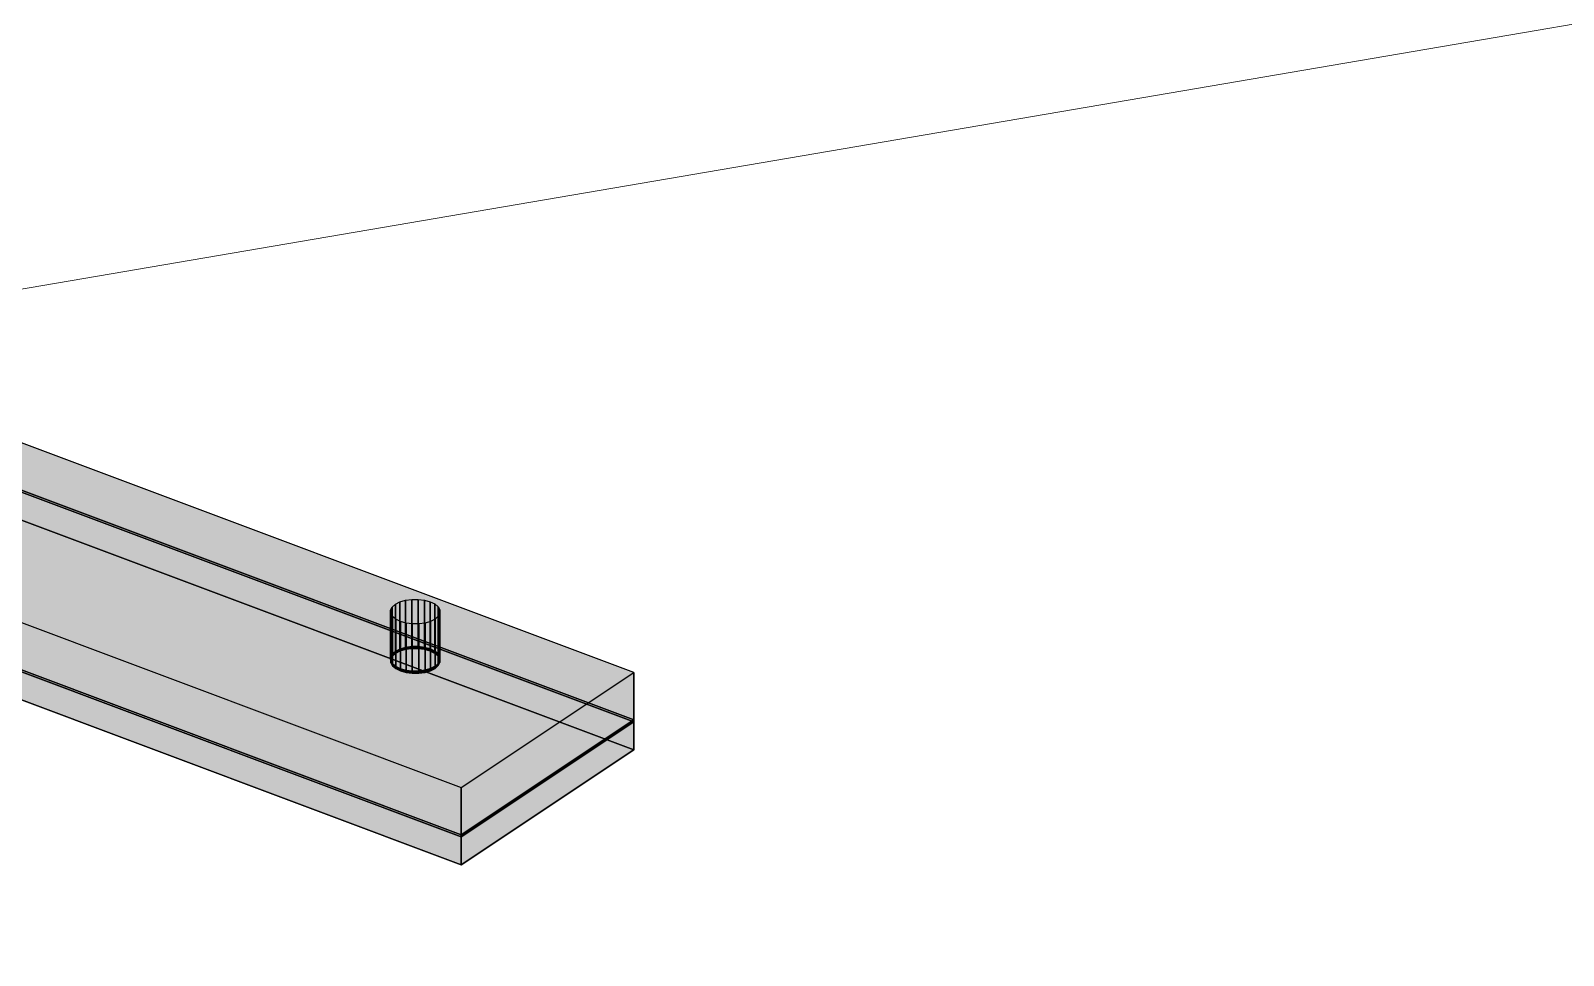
# Model space of a CAD drawing. Header units: millimetres. Extents: x 50 to 612415, y 2 to 4150.
# Drawn here: x 483809 to 484298, y 2487.6 to 2782.7 of the extents above; entities that cross this region are included whole.
import ezdxf

# ---------------------------------------------------------------- set-up
doc = ezdxf.new("R2010")
doc.units = ezdxf.units.MM
for name, color, linetype, lineweight in [('DIM', 7, 'Continuous', 13), ('HATCH', 8, 'Continuous', 9), ('OUTLINE', 7, 'Continuous', 25)]:
    doc.layers.add(name, color=color, linetype=linetype, lineweight=lineweight)

msp = doc.modelspace()

# ---------------------------------------------------------------- hatches: boundary and pattern name
at = {"layer": 'HATCH', "true_color": 0xccae87}
for points in [[(484001.433, 2577.886), (483624.407, 2719.271), (483685.958, 2694.41)], [(483624.407, 2703.52), (483569.371, 2666.83), (483946.397, 2525.445)], [(484001.433, 2562.82), (483624.407, 2704.205), (483685.958, 2679.344)], [(483685.958, 2679.344), (483624.407, 2704.205), (484001.433, 2562.82)], [(483685.958, 2678.659), (483624.407, 2703.52), (484001.433, 2562.135)], [(483624.407, 2703.52), (483946.397, 2525.445), (484001.433, 2562.135)], [(483946.397, 2516.542), (483569.371, 2657.927), (483624.407, 2694.618)], [(484001.433, 2553.233), (483946.397, 2516.542), (483624.407, 2694.618)], [(484001.433, 2577.886), (483685.958, 2694.41), (483687.434, 2693.688)], [(484001.433, 2577.886), (483687.434, 2693.688), (483688.485, 2692.8)], [(483688.552, 2689.774), (483687.539, 2688.874), (483936.465, 2600.469)], [(484001.433, 2577.886), (483688.485, 2692.8), (483689.041, 2691.806)], [(484001.433, 2577.886), (483689.064, 2690.774), (483688.552, 2689.774)], [(484001.433, 2577.886), (483688.552, 2689.774), (483936.465, 2600.469)], [(484001.433, 2577.886), (483689.041, 2691.806), (483689.064, 2690.774)], [(483569.371, 2682.58), (483946.397, 2541.195), (483674.993, 2688.805)], [(483946.397, 2541.195), (483676.469, 2688.084), (483674.993, 2688.805)], [(483924.383, 2598.779), (483678.268, 2687.577), (483676.469, 2688.084)], [(483923.87, 2597.779), (483924.383, 2598.779), (483676.469, 2688.084)], [(483923.893, 2596.747), (483923.87, 2597.779), (483676.469, 2688.084)], [(483946.397, 2541.195), (483923.893, 2596.747), (483676.469, 2688.084)], [(483924.383, 2598.779), (483680.268, 2687.321), (483678.268, 2687.577)], [(483924.383, 2598.779), (483682.332, 2687.333), (483680.268, 2687.321)], [(483924.383, 2598.779), (483684.32, 2687.611), (483682.332, 2687.333)], [(483924.383, 2598.779), (483686.096, 2688.137), (483684.32, 2687.611)], [(483924.383, 2598.779), (483687.539, 2688.874), (483686.096, 2688.137)], [(483687.539, 2688.874), (483930.603, 2601.22), (483932.667, 2601.232)], [(483687.539, 2688.874), (483932.667, 2601.232), (483934.666, 2600.976)], [(483687.539, 2688.874), (483928.615, 2600.942), (483930.603, 2601.22)], [(483687.539, 2688.874), (483934.666, 2600.976), (483936.465, 2600.469)], [(483687.539, 2688.874), (483926.838, 2600.416), (483928.615, 2600.942)], [(483687.539, 2688.874), (483925.395, 2599.679), (483926.838, 2600.416)], [(483924.383, 2598.779), (483925.395, 2599.679), (483687.539, 2688.874)], [(484001.433, 2562.82), (483685.958, 2679.344), (483687.434, 2678.622)], [(483687.434, 2678.622), (483685.958, 2679.344), (484001.433, 2562.82)], [(483687.434, 2677.937), (483685.958, 2678.659), (484001.433, 2562.135)], [(483688.485, 2677.734), (483687.434, 2678.622), (484001.433, 2562.82)], [(484001.433, 2562.82), (483687.434, 2678.622), (483688.485, 2677.734)], [(483688.485, 2677.049), (483687.434, 2677.937), (484001.433, 2562.135)], [(484001.433, 2562.82), (483688.485, 2677.734), (483689.041, 2676.74)], [(483689.041, 2676.74), (483688.485, 2677.734), (484001.433, 2562.82)], [(483689.041, 2676.055), (483688.485, 2677.049), (484001.433, 2562.135)], [(483688.552, 2674.708), (483689.064, 2675.708), (484001.433, 2562.82)], [(484001.433, 2562.82), (483689.064, 2675.708), (483688.552, 2674.708)], [(483688.552, 2674.023), (483689.064, 2675.023), (484001.433, 2562.135)], [(484001.433, 2562.82), (483689.041, 2676.74), (483689.064, 2675.708)], [(483689.064, 2675.708), (483689.041, 2676.74), (484001.433, 2562.82)], [(483689.064, 2675.023), (483689.041, 2676.055), (484001.433, 2562.135)], [(483569.371, 2667.514), (483946.397, 2526.13), (483674.993, 2673.74)], [(483674.993, 2673.74), (483946.397, 2526.13), (483569.371, 2667.514)], [(483674.993, 2673.055), (483946.397, 2525.445), (483569.371, 2666.83)], [(483946.397, 2526.13), (483676.469, 2673.018), (483674.993, 2673.74)], [(483674.993, 2673.74), (483676.469, 2673.018), (483946.397, 2526.13)], [(483674.993, 2673.055), (483676.469, 2672.333), (483946.397, 2525.445)], [(483924.383, 2583.713), (483678.268, 2672.512), (483676.469, 2673.018)], [(483676.469, 2673.018), (483678.268, 2672.512), (483924.383, 2583.713)], [(483923.87, 2582.714), (483924.383, 2583.713), (483676.469, 2673.018)], [(483676.469, 2673.018), (483924.383, 2583.713), (483923.87, 2582.714)], [(483923.893, 2581.682), (483923.87, 2582.714), (483676.469, 2673.018)], [(483676.469, 2673.018), (483923.87, 2582.714), (483923.893, 2581.682)], [(483946.397, 2526.13), (483923.893, 2581.682), (483676.469, 2673.018)], [(483676.469, 2673.018), (483923.893, 2581.682), (483946.397, 2526.13)], [(483676.469, 2672.333), (483678.268, 2671.827), (483924.383, 2583.029)], [(483676.469, 2672.333), (483924.383, 2583.029), (483923.87, 2582.029)], [(483676.469, 2672.333), (483923.87, 2582.029), (483923.893, 2580.997)], [(483676.469, 2672.333), (483923.893, 2580.997), (483946.397, 2525.445)], [(483924.383, 2583.713), (483680.268, 2672.256), (483678.268, 2672.512)], [(483678.268, 2672.512), (483680.268, 2672.256), (483924.383, 2583.713)], [(483678.268, 2671.827), (483680.268, 2671.571), (483924.383, 2583.029)], [(483924.383, 2583.713), (483682.332, 2672.267), (483680.268, 2672.256)], [(483680.268, 2672.256), (483682.332, 2672.267), (483924.383, 2583.713)], [(483680.268, 2671.571), (483682.332, 2671.582), (483924.383, 2583.029)], [(483924.383, 2583.713), (483684.32, 2672.545), (483682.332, 2672.267)], [(483682.332, 2672.267), (483684.32, 2672.545), (483924.383, 2583.713)], [(483682.332, 2671.582), (483684.32, 2671.86), (483924.383, 2583.029)], [(483924.383, 2583.713), (483686.096, 2673.071), (483684.32, 2672.545)], [(483684.32, 2672.545), (483686.096, 2673.071), (483924.383, 2583.713)], [(483684.32, 2671.86), (483686.096, 2672.386), (483924.383, 2583.029)], [(483924.383, 2583.713), (483687.539, 2673.809), (483686.096, 2673.071)], [(483686.096, 2673.071), (483687.539, 2673.809), (483924.383, 2583.713)], [(483686.096, 2672.386), (483687.539, 2673.124), (483924.383, 2583.029)], [(483688.552, 2674.708), (483687.539, 2673.809), (483936.465, 2585.404)], [(483936.465, 2585.404), (483687.539, 2673.809), (483688.552, 2674.708)], [(483936.465, 2584.719), (483687.539, 2673.124), (483688.552, 2674.023)], [(483932.667, 2586.166), (483930.603, 2586.155), (483687.539, 2673.809)], [(483687.539, 2673.809), (483930.603, 2586.155), (483932.667, 2586.166)], [(483687.539, 2673.809), (483932.667, 2586.166), (483934.666, 2585.91)], [(483934.666, 2585.91), (483932.667, 2586.166), (483687.539, 2673.809)], [(483687.539, 2673.809), (483928.615, 2585.877), (483930.603, 2586.155)], [(483930.603, 2586.155), (483928.615, 2585.877), (483687.539, 2673.809)], [(483687.539, 2673.809), (483934.666, 2585.91), (483936.465, 2585.404)], [(483936.465, 2585.404), (483934.666, 2585.91), (483687.539, 2673.809)], [(483687.539, 2673.809), (483926.838, 2585.351), (483928.615, 2585.877)], [(483928.615, 2585.877), (483926.838, 2585.351), (483687.539, 2673.809)], [(483926.838, 2585.351), (483925.395, 2584.613), (483687.539, 2673.809)], [(483687.539, 2673.809), (483925.395, 2584.613), (483926.838, 2585.351)], [(483924.383, 2583.713), (483925.395, 2584.613), (483687.539, 2673.809)], [(483687.539, 2673.809), (483925.395, 2584.613), (483924.383, 2583.713)], [(483932.667, 2585.481), (483930.603, 2585.47), (483687.539, 2673.124)], [(483934.666, 2585.225), (483932.667, 2585.481), (483687.539, 2673.124)], [(483930.603, 2585.47), (483928.615, 2585.192), (483687.539, 2673.124)], [(483936.465, 2584.719), (483934.666, 2585.225), (483687.539, 2673.124)], [(483928.615, 2585.192), (483926.838, 2584.666), (483687.539, 2673.124)], [(483926.838, 2584.666), (483925.395, 2583.928), (483687.539, 2673.124)], [(483687.539, 2673.124), (483925.395, 2583.928), (483924.383, 2583.029)], [(484001.433, 2562.82), (483688.552, 2674.708), (483936.465, 2585.404)], [(483936.465, 2585.404), (483688.552, 2674.708), (484001.433, 2562.82)], [(483936.465, 2584.719), (483688.552, 2674.023), (484001.433, 2562.135)], [(483946.397, 2541.195), (483924.449, 2595.753), (483923.893, 2596.747)], [(484001.433, 2577.886), (483936.465, 2600.469), (483937.941, 2599.748)], [(484001.433, 2577.886), (483937.941, 2599.748), (483938.993, 2598.859)], [(484001.433, 2577.886), (483938.993, 2598.859), (483939.549, 2597.866)], [(484001.433, 2577.886), (483939.572, 2596.833), (483939.059, 2595.834)], [(484001.433, 2577.886), (483939.549, 2597.866), (483939.572, 2596.833)], [(483946.397, 2541.195), (483925.501, 2594.865), (483924.449, 2595.753)], [(483946.397, 2541.195), (483926.976, 2594.143), (483925.501, 2594.865)], [(483946.397, 2541.195), (483928.775, 2593.637), (483926.976, 2594.143)], [(484001.433, 2577.886), (483930.775, 2593.381), (483928.775, 2593.637)], [(483946.397, 2541.195), (484001.433, 2577.886), (483928.775, 2593.637)], [(484001.433, 2577.886), (483932.839, 2593.392), (483930.775, 2593.381)], [(484001.433, 2577.886), (483934.827, 2593.67), (483932.839, 2593.392)], [(484001.433, 2577.886), (483936.603, 2594.196), (483934.827, 2593.67)], [(484001.433, 2577.886), (483938.047, 2594.934), (483936.603, 2594.196)], [(484001.433, 2577.886), (483939.059, 2595.834), (483938.047, 2594.934)], [(484001.433, 2562.82), (483936.465, 2585.404), (483937.941, 2584.682)], [(483937.941, 2584.682), (483936.465, 2585.404), (484001.433, 2562.82)], [(483937.941, 2583.997), (483936.465, 2584.719), (484001.433, 2562.135)], [(483938.993, 2583.794), (483937.941, 2584.682), (484001.433, 2562.82)], [(484001.433, 2562.82), (483937.941, 2584.682), (483938.993, 2583.794)], [(483938.993, 2583.109), (483937.941, 2583.997), (484001.433, 2562.135)], [(483939.549, 2582.8), (483938.993, 2583.794), (484001.433, 2562.82)], [(484001.433, 2562.82), (483938.993, 2583.794), (483939.549, 2582.8)], [(483939.549, 2582.115), (483938.993, 2583.109), (484001.433, 2562.135)], [(483939.572, 2581.768), (483939.549, 2582.8), (484001.433, 2562.82)], [(484001.433, 2562.82), (483939.549, 2582.8), (483939.572, 2581.768)], [(483939.572, 2581.083), (483939.549, 2582.115), (484001.433, 2562.135)], [(483946.397, 2526.13), (483924.449, 2580.688), (483923.893, 2581.682)], [(483923.893, 2581.682), (483924.449, 2580.688), (483946.397, 2526.13)], [(483923.893, 2580.997), (483924.449, 2580.003), (483946.397, 2525.445)], [(483946.397, 2526.13), (483925.501, 2579.799), (483924.449, 2580.688)], [(483924.449, 2580.688), (483925.501, 2579.799), (483946.397, 2526.13)], [(483924.449, 2580.003), (483925.501, 2579.115), (483946.397, 2525.445)], [(483946.397, 2526.13), (483926.976, 2579.078), (483925.501, 2579.799)], [(483925.501, 2579.799), (483926.976, 2579.078), (483946.397, 2526.13)], [(483925.501, 2579.115), (483926.976, 2578.393), (483946.397, 2525.445)], [(483946.397, 2526.13), (483928.775, 2578.572), (483926.976, 2579.078)], [(483926.976, 2579.078), (483928.775, 2578.572), (483946.397, 2526.13)], [(483926.976, 2578.393), (483928.775, 2577.887), (483946.397, 2525.445)], [(484001.433, 2562.82), (483930.775, 2578.315), (483928.775, 2578.572)], [(483928.775, 2578.572), (483930.775, 2578.315), (484001.433, 2562.82)], [(483946.397, 2526.13), (484001.433, 2562.82), (483928.775, 2578.572)], [(483928.775, 2578.572), (484001.433, 2562.82), (483946.397, 2526.13)], [(483928.775, 2577.887), (483930.775, 2577.631), (484001.433, 2562.135)], [(483928.775, 2577.887), (484001.433, 2562.135), (483946.397, 2525.445)], [(484001.433, 2562.82), (483932.839, 2578.327), (483930.775, 2578.315)], [(483930.775, 2578.315), (483932.839, 2578.327), (484001.433, 2562.82)], [(483930.775, 2577.631), (483932.839, 2577.642), (484001.433, 2562.135)], [(484001.433, 2562.82), (483934.827, 2578.605), (483932.839, 2578.327)], [(483932.839, 2578.327), (483934.827, 2578.605), (484001.433, 2562.82)], [(483932.839, 2577.642), (483934.827, 2577.92), (484001.433, 2562.135)], [(484001.433, 2562.82), (483936.603, 2579.131), (483934.827, 2578.605)], [(483934.827, 2578.605), (483936.603, 2579.131), (484001.433, 2562.82)], [(483934.827, 2577.92), (483936.603, 2578.446), (484001.433, 2562.135)], [(484001.433, 2562.82), (483938.047, 2579.868), (483936.603, 2579.131)], [(483936.603, 2579.131), (483938.047, 2579.868), (484001.433, 2562.82)], [(483936.603, 2578.446), (483938.047, 2579.184), (484001.433, 2562.135)], [(484001.433, 2562.82), (483939.059, 2580.768), (483938.047, 2579.868)], [(483938.047, 2579.868), (483939.059, 2580.768), (484001.433, 2562.82)], [(483938.047, 2579.184), (483939.059, 2580.083), (484001.433, 2562.135)], [(483939.059, 2580.768), (483939.572, 2581.768), (484001.433, 2562.82)], [(484001.433, 2562.82), (483939.572, 2581.768), (483939.059, 2580.768)], [(483939.059, 2580.083), (483939.572, 2581.083), (484001.433, 2562.135)]]:
    msp.add_hatch(color=43, dxfattribs=at).paths.add_polyline_path(points)
at = {"layer": 'HATCH', "true_color": 0xc0a47f}
for points in [[(483624.407, 2704.205), (484001.433, 2562.82), (484001.433, 2577.886), (483624.407, 2719.271)], [(483624.407, 2703.52), (484001.433, 2562.135), (484001.433, 2562.82), (483624.407, 2704.205)], [(484001.433, 2553.233), (483624.407, 2694.618), (483624.407, 2703.52), (484001.433, 2562.135)], [(483946.397, 2526.13), (483569.371, 2667.514), (483569.371, 2682.58), (483946.397, 2541.195)], [(483946.397, 2525.445), (483569.371, 2666.83), (483569.371, 2667.514), (483946.397, 2526.13)], [(483569.371, 2657.927), (483946.397, 2516.542), (483946.397, 2525.445), (483569.371, 2666.83)]]:
    msp.add_hatch(color=33, dxfattribs=at).paths.add_polyline_path(points)
at = {"layer": 'HATCH', "true_color": 0xb99e7a}
for points in [[(483924.383, 2583.713), (483923.87, 2582.714), (483923.87, 2597.779), (483924.383, 2598.779)], [(483923.893, 2581.682), (483924.449, 2580.688), (483924.449, 2595.753), (483923.893, 2596.747)], [(483939.549, 2582.8), (483938.993, 2583.794), (483938.993, 2598.859), (483939.549, 2597.866)], [(483939.059, 2580.768), (483939.572, 2581.768), (483939.572, 2596.833), (483939.059, 2595.834)], [(483924.383, 2583.029), (483923.87, 2582.029), (483923.87, 2582.714), (483924.383, 2583.713)], [(483939.549, 2582.115), (483938.993, 2583.109), (483938.993, 2583.794), (483939.549, 2582.8)], [(483923.893, 2580.997), (483924.449, 2580.003), (483924.449, 2580.688), (483923.893, 2581.682)], [(483939.059, 2580.083), (483939.572, 2581.083), (483939.572, 2581.768), (483939.059, 2580.768)]]:
    msp.add_hatch(color=33, dxfattribs=at).paths.add_polyline_path(points)
at = {"layer": 'HATCH', "true_color": 0xb69b78}
for points in [[(483923.87, 2582.714), (483923.893, 2581.682), (483923.893, 2596.747), (483923.87, 2597.779)], [(483939.572, 2581.768), (483939.549, 2582.8), (483939.549, 2597.866), (483939.572, 2596.833)], [(483923.87, 2582.029), (483923.893, 2580.997), (483923.893, 2581.682), (483923.87, 2582.714)], [(483939.572, 2581.083), (483939.549, 2582.115), (483939.549, 2582.8), (483939.572, 2581.768)]]:
    msp.add_hatch(color=33, dxfattribs=at).paths.add_polyline_path(points)
at = {"layer": 'HATCH', "true_color": 0xbca07c}
for points in [[(483925.395, 2584.613), (483924.383, 2583.713), (483924.383, 2598.779), (483925.395, 2599.679)], [(483938.047, 2579.868), (483939.059, 2580.768), (483939.059, 2595.834), (483938.047, 2594.934)], [(483925.395, 2583.928), (483924.383, 2583.029), (483924.383, 2583.713), (483925.395, 2584.613)], [(483938.047, 2579.184), (483939.059, 2580.083), (483939.059, 2580.768), (483938.047, 2579.868)]]:
    msp.add_hatch(color=33, dxfattribs=at).paths.add_polyline_path(points)
at = {"layer": 'HATCH', "true_color": 0xbea37e}
for points in [[(483926.838, 2585.351), (483925.395, 2584.613), (483925.395, 2599.679), (483926.838, 2600.416)], [(483936.603, 2579.131), (483938.047, 2579.868), (483938.047, 2594.934), (483936.603, 2594.196)], [(483926.838, 2584.666), (483925.395, 2583.928), (483925.395, 2584.613), (483926.838, 2585.351)], [(483936.603, 2578.446), (483938.047, 2579.184), (483938.047, 2579.868), (483936.603, 2579.131)]]:
    msp.add_hatch(color=33, dxfattribs=at).paths.add_polyline_path(points)
at = {"layer": 'HATCH', "true_color": 0xc0a480}
for points in [[(483928.615, 2585.877), (483926.838, 2585.351), (483926.838, 2600.416), (483928.615, 2600.942)], [(483934.827, 2578.605), (483936.603, 2579.131), (483936.603, 2594.196), (483934.827, 2593.67)], [(483928.615, 2585.192), (483926.838, 2584.666), (483926.838, 2585.351), (483928.615, 2585.877)], [(483934.827, 2577.92), (483936.603, 2578.446), (483936.603, 2579.131), (483934.827, 2578.605)]]:
    msp.add_hatch(color=33, dxfattribs=at).paths.add_polyline_path(points)
at = {"layer": 'HATCH', "true_color": 0xc2a680}
for points in [[(483930.603, 2586.155), (483928.615, 2585.877), (483928.615, 2600.942), (483930.603, 2601.22)], [(483934.666, 2585.91), (483932.667, 2586.166), (483932.667, 2601.232), (483934.666, 2600.976)], [(483928.775, 2578.572), (483930.775, 2578.315), (483930.775, 2593.381), (483928.775, 2593.637)], [(483932.839, 2578.327), (483934.827, 2578.605), (483934.827, 2593.67), (483932.839, 2593.392)], [(483930.603, 2585.47), (483928.615, 2585.192), (483928.615, 2585.877), (483930.603, 2586.155)], [(483934.666, 2585.225), (483932.667, 2585.481), (483932.667, 2586.166), (483934.666, 2585.91)], [(483928.775, 2577.887), (483930.775, 2577.631), (483930.775, 2578.315), (483928.775, 2578.572)], [(483932.839, 2577.642), (483934.827, 2577.92), (483934.827, 2578.605), (483932.839, 2578.327)]]:
    msp.add_hatch(color=43, dxfattribs=at).paths.add_polyline_path(points)
at = {"layer": 'HATCH', "true_color": 0xc2a681}
for points in [[(483932.667, 2586.166), (483930.603, 2586.155), (483930.603, 2601.22), (483932.667, 2601.232)], [(483930.775, 2578.315), (483932.839, 2578.327), (483932.839, 2593.392), (483930.775, 2593.381)], [(483932.667, 2585.481), (483930.603, 2585.47), (483930.603, 2586.155), (483932.667, 2586.166)], [(483930.775, 2577.631), (483932.839, 2577.642), (483932.839, 2578.327), (483930.775, 2578.315)]]:
    msp.add_hatch(color=43, dxfattribs=at).paths.add_polyline_path(points)
at = {"layer": 'HATCH', "true_color": 0xc1a580}
for points in [[(483936.465, 2585.404), (483934.666, 2585.91), (483934.666, 2600.976), (483936.465, 2600.469)], [(483926.976, 2579.078), (483928.775, 2578.572), (483928.775, 2593.637), (483926.976, 2594.143)], [(483936.465, 2584.719), (483934.666, 2585.225), (483934.666, 2585.91), (483936.465, 2585.404)], [(483926.976, 2578.393), (483928.775, 2577.887), (483928.775, 2578.572), (483926.976, 2579.078)]]:
    msp.add_hatch(color=33, dxfattribs=at).paths.add_polyline_path(points)
at = {"layer": 'HATCH', "true_color": 0xbfa37e}
for points in [[(483937.941, 2584.682), (483936.465, 2585.404), (483936.465, 2600.469), (483937.941, 2599.748)], [(483925.501, 2579.799), (483926.976, 2579.078), (483926.976, 2594.143), (483925.501, 2594.865)], [(483937.941, 2583.997), (483936.465, 2584.719), (483936.465, 2585.404), (483937.941, 2584.682)], [(483925.501, 2579.115), (483926.976, 2578.393), (483926.976, 2579.078), (483925.501, 2579.799)]]:
    msp.add_hatch(color=33, dxfattribs=at).paths.add_polyline_path(points)
at = {"layer": 'HATCH', "true_color": 0xbca17d}
for points in [[(483938.993, 2583.794), (483937.941, 2584.682), (483937.941, 2599.748), (483938.993, 2598.859)], [(483924.449, 2580.688), (483925.501, 2579.799), (483925.501, 2594.865), (483924.449, 2595.753)], [(483938.993, 2583.109), (483937.941, 2583.997), (483937.941, 2584.682), (483938.993, 2583.794)], [(483924.449, 2580.003), (483925.501, 2579.115), (483925.501, 2579.799), (483924.449, 2580.688)]]:
    msp.add_hatch(color=33, dxfattribs=at).paths.add_polyline_path(points)
at = {"layer": 'HATCH', "true_color": 0xbda27d}
for points in [[(484001.433, 2562.82), (483946.397, 2526.13), (483946.397, 2541.195), (484001.433, 2577.886)], [(484001.433, 2562.135), (483946.397, 2525.445), (483946.397, 2526.13), (484001.433, 2562.82)], [(483946.397, 2516.542), (484001.433, 2553.233), (484001.433, 2562.135), (483946.397, 2525.445)]]:
    msp.add_hatch(color=33, dxfattribs=at).paths.add_polyline_path(points)

# ---------------------------------------------------------------- linework, layer by layer
at = {"layer": 'DIM'}
msp.add_lwpolyline([(482141.17, 2415.867), (484800, 2870), (484900, 2870)], dxfattribs=at)
at = {"layer": 'OUTLINE', "color": 139, "true_color": 0x42544a}
for p, q in [((484001.433, 2577.886), (483624.407, 2719.271)), ((484001.433, 2577.886), (483624.407, 2719.271)), ((484001.433, 2562.82), (483624.407, 2704.205)), ((483624.407, 2704.205), (484001.433, 2562.82)), ((484001.433, 2562.82), (483624.407, 2704.205)), ((483624.407, 2704.205), (484001.433, 2562.82)), ((483624.407, 2703.52), (484001.433, 2562.135)), ((483624.407, 2703.52), (484001.433, 2562.135)), ((483624.407, 2703.52), (484001.433, 2562.135)), ((484001.433, 2562.135), (483624.407, 2703.52)), ((484001.433, 2553.233), (483624.407, 2694.618)), ((483624.407, 2694.618), (484001.433, 2553.233)), ((483569.371, 2682.58), (483946.397, 2541.195)), ((483569.371, 2682.58), (483946.397, 2541.195)), ((483569.371, 2667.514), (483946.397, 2526.13)), ((483946.397, 2526.13), (483569.371, 2667.514)), ((483569.371, 2667.514), (483946.397, 2526.13)), ((483946.397, 2526.13), (483569.371, 2667.514)), ((483569.371, 2666.83), (483946.397, 2525.445)), ((483946.397, 2525.445), (483569.371, 2666.83)), ((483946.397, 2525.445), (483569.371, 2666.83)), ((483946.397, 2525.445), (483569.371, 2666.83)), ((483946.397, 2516.542), (483569.371, 2657.927)), ((483569.371, 2657.927), (483946.397, 2516.542)), ((483923.87, 2597.779), (483924.383, 2598.779)), ((483923.87, 2597.779), (483924.383, 2598.779)), ((483923.893, 2596.747), (483923.87, 2597.779)), ((483923.87, 2582.714), (483923.87, 2597.779)), ((483923.893, 2596.747), (483923.87, 2597.779)), ((483923.87, 2597.779), (483923.87, 2582.714)), ((483923.893, 2581.682), (483923.893, 2596.747)), ((483924.449, 2595.753), (483923.893, 2596.747)), ((483923.893, 2596.747), (483923.893, 2581.682)), ((483924.449, 2595.753), (483923.893, 2596.747)), ((483924.383, 2598.779), (483925.395, 2599.679)), ((483924.383, 2598.779), (483925.395, 2599.679)), ((483924.383, 2583.713), (483924.383, 2598.779)), ((483924.383, 2598.779), (483924.383, 2583.713)), ((483925.395, 2599.679), (483926.838, 2600.416)), ((483925.395, 2599.679), (483926.838, 2600.416)), ((483925.395, 2584.613), (483925.395, 2599.679)), ((483925.395, 2599.679), (483925.395, 2584.613)), ((483926.838, 2600.416), (483928.615, 2600.942)), ((483926.838, 2600.416), (483928.615, 2600.942)), ((483926.838, 2585.351), (483926.838, 2600.416)), ((483926.838, 2600.416), (483926.838, 2585.351)), ((483928.615, 2600.942), (483930.603, 2601.22)), ((483928.615, 2600.942), (483930.603, 2601.22)), ((483928.615, 2585.877), (483928.615, 2600.942)), ((483928.615, 2600.942), (483928.615, 2585.877)), ((483930.603, 2601.22), (483932.667, 2601.232)), ((483930.603, 2601.22), (483932.667, 2601.232)), ((483930.603, 2586.155), (483930.603, 2601.22)), ((483930.603, 2601.22), (483930.603, 2586.155)), ((483932.667, 2601.232), (483934.666, 2600.976)), ((483932.667, 2601.232), (483932.667, 2586.166)), ((483932.667, 2586.166), (483932.667, 2601.232)), ((483932.667, 2601.232), (483934.666, 2600.976)), ((483934.666, 2600.976), (483936.465, 2600.469)), ((483934.666, 2600.976), (483934.666, 2585.91)), ((483934.666, 2585.91), (483934.666, 2600.976)), ((483934.666, 2600.976), (483936.465, 2600.469)), ((483936.465, 2600.469), (483936.465, 2585.404)), ((483936.465, 2585.404), (483936.465, 2600.469)), ((483936.465, 2600.469), (483937.941, 2599.748)), ((483936.465, 2600.469), (483937.941, 2599.748)), ((483937.941, 2599.748), (483937.941, 2584.682)), ((483937.941, 2584.682), (483937.941, 2599.748)), ((483937.941, 2599.748), (483938.993, 2598.859)), ((483937.941, 2599.748), (483938.993, 2598.859)), ((483938.993, 2598.859), (483938.993, 2583.794)), ((483938.993, 2583.794), (483938.993, 2598.859)), ((483938.993, 2598.859), (483939.549, 2597.866)), ((483938.993, 2598.859), (483939.549, 2597.866)), ((483939.572, 2596.833), (483939.059, 2595.834)), ((483939.572, 2596.833), (483939.059, 2595.834)), ((483939.549, 2597.866), (483939.549, 2582.8)), ((483939.549, 2582.8), (483939.549, 2597.866)), ((483939.549, 2597.866), (483939.572, 2596.833)), ((483939.549, 2597.866), (483939.572, 2596.833)), ((483939.572, 2596.833), (483939.572, 2581.768)), ((483939.572, 2581.768), (483939.572, 2596.833)), ((483924.449, 2580.688), (483924.449, 2595.753)), ((483925.501, 2594.865), (483924.449, 2595.753)), ((483924.449, 2595.753), (483924.449, 2580.688)), ((483925.501, 2594.865), (483924.449, 2595.753)), ((483925.501, 2579.799), (483925.501, 2594.865)), ((483926.976, 2594.143), (483925.501, 2594.865)), ((483925.501, 2594.865), (483925.501, 2579.799)), ((483926.976, 2594.143), (483925.501, 2594.865)), ((483926.976, 2579.078), (483926.976, 2594.143)), ((483928.775, 2593.637), (483926.976, 2594.143)), ((483926.976, 2594.143), (483926.976, 2579.078)), ((483928.775, 2593.637), (483926.976, 2594.143)), ((483928.775, 2578.572), (483928.775, 2593.637)), ((483930.775, 2593.381), (483928.775, 2593.637)), ((483928.775, 2593.637), (483928.775, 2578.572)), ((483930.775, 2593.381), (483928.775, 2593.637)), ((483932.839, 2593.392), (483930.775, 2593.381)), ((483932.839, 2593.392), (483930.775, 2593.381)), ((483930.775, 2578.315), (483930.775, 2593.381)), ((483930.775, 2593.381), (483930.775, 2578.315)), ((483934.827, 2593.67), (483932.839, 2593.392)), ((483934.827, 2593.67), (483932.839, 2593.392)), ((483932.839, 2593.392), (483932.839, 2578.327)), ((483932.839, 2578.327), (483932.839, 2593.392)), ((483936.603, 2594.196), (483934.827, 2593.67)), ((483936.603, 2594.196), (483934.827, 2593.67)), ((483934.827, 2593.67), (483934.827, 2578.605)), ((483934.827, 2578.605), (483934.827, 2593.67)), ((483938.047, 2594.934), (483936.603, 2594.196)), ((483938.047, 2594.934), (483936.603, 2594.196)), ((483936.603, 2594.196), (483936.603, 2579.131)), ((483936.603, 2579.131), (483936.603, 2594.196)), ((483939.059, 2595.834), (483938.047, 2594.934)), ((483939.059, 2595.834), (483938.047, 2594.934)), ((483938.047, 2594.934), (483938.047, 2579.868)), ((483938.047, 2579.868), (483938.047, 2594.934)), ((483939.059, 2595.834), (483939.059, 2580.768)), ((483939.059, 2580.768), (483939.059, 2595.834)), ((483923.87, 2582.714), (483924.383, 2583.713)), ((483924.383, 2583.713), (483923.87, 2582.714)), ((483923.87, 2582.714), (483924.383, 2583.713)), ((483924.383, 2583.713), (483923.87, 2582.714)), ((483924.383, 2583.029), (483923.87, 2582.029)), ((483924.383, 2583.029), (483923.87, 2582.029)), ((483923.893, 2581.682), (483923.87, 2582.714)), ((483923.87, 2582.714), (483923.893, 2581.682)), ((483923.87, 2582.029), (483923.87, 2582.714)), ((483923.893, 2581.682), (483923.87, 2582.714)), ((483923.87, 2582.714), (483923.87, 2582.029)), ((483923.87, 2582.714), (483923.893, 2581.682)), ((483923.87, 2582.029), (483923.893, 2580.997)), ((483923.87, 2582.029), (483923.893, 2580.997)), ((483924.383, 2583.713), (483925.395, 2584.613)), ((483925.395, 2584.613), (483924.383, 2583.713)), ((483924.383, 2583.713), (483925.395, 2584.613)), ((483925.395, 2584.613), (483924.383, 2583.713)), ((483925.395, 2583.928), (483924.383, 2583.029)), ((483925.395, 2583.928), (483924.383, 2583.029)), ((483924.383, 2583.029), (483924.383, 2583.713)), ((483924.383, 2583.713), (483924.383, 2583.029)), ((483926.838, 2585.351), (483925.395, 2584.613)), ((483925.395, 2584.613), (483926.838, 2585.351)), ((483925.395, 2584.613), (483926.838, 2585.351)), ((483926.838, 2585.351), (483925.395, 2584.613)), ((483926.838, 2584.666), (483925.395, 2583.928)), ((483926.838, 2584.666), (483925.395, 2583.928)), ((483925.395, 2583.928), (483925.395, 2584.613)), ((483925.395, 2584.613), (483925.395, 2583.928)), ((483926.838, 2585.351), (483928.615, 2585.877)), ((483928.615, 2585.877), (483926.838, 2585.351)), ((483926.838, 2585.351), (483928.615, 2585.877)), ((483928.615, 2585.877), (483926.838, 2585.351)), ((483926.838, 2584.666), (483926.838, 2585.351)), ((483926.838, 2585.351), (483926.838, 2584.666)), ((483928.615, 2585.192), (483926.838, 2584.666)), ((483928.615, 2585.192), (483926.838, 2584.666)), ((483928.615, 2585.877), (483930.603, 2586.155)), ((483930.603, 2586.155), (483928.615, 2585.877)), ((483928.615, 2585.877), (483930.603, 2586.155)), ((483930.603, 2586.155), (483928.615, 2585.877)), ((483928.615, 2585.192), (483928.615, 2585.877)), ((483928.615, 2585.877), (483928.615, 2585.192)), ((483930.603, 2585.47), (483928.615, 2585.192)), ((483930.603, 2585.47), (483928.615, 2585.192)), ((483932.667, 2586.166), (483930.603, 2586.155)), ((483930.603, 2586.155), (483932.667, 2586.166)), ((483930.603, 2586.155), (483932.667, 2586.166)), ((483932.667, 2586.166), (483930.603, 2586.155)), ((483930.603, 2585.47), (483930.603, 2586.155)), ((483930.603, 2586.155), (483930.603, 2585.47)), ((483932.667, 2585.481), (483930.603, 2585.47)), ((483932.667, 2585.481), (483930.603, 2585.47)), ((483932.667, 2586.166), (483934.666, 2585.91)), ((483934.666, 2585.91), (483932.667, 2586.166)), ((483932.667, 2586.166), (483932.667, 2585.481)), ((483932.667, 2585.481), (483932.667, 2586.166)), ((483932.667, 2586.166), (483934.666, 2585.91)), ((483934.666, 2585.91), (483932.667, 2586.166)), ((483934.666, 2585.225), (483932.667, 2585.481)), ((483934.666, 2585.225), (483932.667, 2585.481)), ((483934.666, 2585.91), (483936.465, 2585.404)), ((483936.465, 2585.404), (483934.666, 2585.91)), ((483934.666, 2585.91), (483934.666, 2585.225)), ((483934.666, 2585.225), (483934.666, 2585.91)), ((483934.666, 2585.91), (483936.465, 2585.404)), ((483936.465, 2585.404), (483934.666, 2585.91)), ((483936.465, 2584.719), (483934.666, 2585.225)), ((483936.465, 2584.719), (483934.666, 2585.225)), ((483936.465, 2585.404), (483936.465, 2584.719)), ((483936.465, 2584.719), (483936.465, 2585.404)), ((483936.465, 2585.404), (483937.941, 2584.682)), ((483937.941, 2584.682), (483936.465, 2585.404)), ((483936.465, 2585.404), (483937.941, 2584.682)), ((483937.941, 2584.682), (483936.465, 2585.404)), ((483937.941, 2583.997), (483936.465, 2584.719)), ((483937.941, 2583.997), (483936.465, 2584.719)), ((483937.941, 2584.682), (483937.941, 2583.997)), ((483937.941, 2583.997), (483937.941, 2584.682)), ((483937.941, 2584.682), (483938.993, 2583.794)), ((483938.993, 2583.794), (483937.941, 2584.682)), ((483938.993, 2583.794), (483937.941, 2584.682)), ((483937.941, 2584.682), (483938.993, 2583.794)), ((483938.993, 2583.109), (483937.941, 2583.997)), ((483938.993, 2583.109), (483937.941, 2583.997)), ((483938.993, 2583.794), (483938.993, 2583.109)), ((483938.993, 2583.109), (483938.993, 2583.794)), ((483938.993, 2583.794), (483939.549, 2582.8)), ((483939.549, 2582.8), (483938.993, 2583.794)), ((483939.549, 2582.8), (483938.993, 2583.794)), ((483938.993, 2583.794), (483939.549, 2582.8)), ((483939.549, 2582.115), (483938.993, 2583.109)), ((483939.549, 2582.115), (483938.993, 2583.109)), ((483939.549, 2582.8), (483939.549, 2582.115)), ((483939.549, 2582.115), (483939.549, 2582.8)), ((483939.549, 2582.8), (483939.572, 2581.768)), ((483939.572, 2581.768), (483939.549, 2582.8)), ((483939.572, 2581.768), (483939.549, 2582.8)), ((483939.549, 2582.8), (483939.572, 2581.768)), ((483939.572, 2581.083), (483939.549, 2582.115)), ((483939.572, 2581.083), (483939.549, 2582.115)), ((483923.893, 2580.997), (483923.893, 2581.682)), ((483924.449, 2580.688), (483923.893, 2581.682)), ((483923.893, 2581.682), (483923.893, 2580.997)), ((483923.893, 2581.682), (483924.449, 2580.688)), ((483924.449, 2580.688), (483923.893, 2581.682)), ((483923.893, 2581.682), (483924.449, 2580.688)), ((483923.893, 2580.997), (483924.449, 2580.003)), ((483923.893, 2580.997), (483924.449, 2580.003)), ((483924.449, 2580.003), (483924.449, 2580.688)), ((483925.501, 2579.799), (483924.449, 2580.688)), ((483924.449, 2580.688), (483924.449, 2580.003)), ((483924.449, 2580.688), (483925.501, 2579.799)), ((483925.501, 2579.799), (483924.449, 2580.688)), ((483924.449, 2580.688), (483925.501, 2579.799)), ((483924.449, 2580.003), (483925.501, 2579.115)), ((483924.449, 2580.003), (483925.501, 2579.115)), ((483925.501, 2579.115), (483925.501, 2579.799)), ((483926.976, 2579.078), (483925.501, 2579.799)), ((483925.501, 2579.799), (483925.501, 2579.115)), ((483925.501, 2579.799), (483926.976, 2579.078)), ((483926.976, 2579.078), (483925.501, 2579.799)), ((483925.501, 2579.799), (483926.976, 2579.078)), ((483925.501, 2579.115), (483926.976, 2578.393)), ((483925.501, 2579.115), (483926.976, 2578.393)), ((483926.976, 2578.393), (483926.976, 2579.078)), ((483928.775, 2578.572), (483926.976, 2579.078)), ((483926.976, 2579.078), (483926.976, 2578.393)), ((483926.976, 2579.078), (483928.775, 2578.572)), ((483928.775, 2578.572), (483926.976, 2579.078)), ((483926.976, 2579.078), (483928.775, 2578.572)), ((483926.976, 2578.393), (483928.775, 2577.887)), ((483926.976, 2578.393), (483928.775, 2577.887)), ((483928.775, 2577.887), (483928.775, 2578.572)), ((483930.775, 2578.315), (483928.775, 2578.572)), ((483928.775, 2578.572), (483928.775, 2577.887)), ((483928.775, 2578.572), (483930.775, 2578.315)), ((483930.775, 2578.315), (483928.775, 2578.572)), ((483928.775, 2578.572), (483930.775, 2578.315)), ((483928.775, 2577.887), (483930.775, 2577.631)), ((483928.775, 2577.887), (483930.775, 2577.631)), ((483932.839, 2578.327), (483930.775, 2578.315)), ((483930.775, 2578.315), (483932.839, 2578.327)), ((483932.839, 2578.327), (483930.775, 2578.315)), ((483930.775, 2578.315), (483932.839, 2578.327)), ((483930.775, 2577.631), (483930.775, 2578.315)), ((483930.775, 2578.315), (483930.775, 2577.631)), ((483930.775, 2577.631), (483932.839, 2577.642)), ((483930.775, 2577.631), (483932.839, 2577.642)), ((483934.827, 2578.605), (483932.839, 2578.327)), ((483932.839, 2578.327), (483934.827, 2578.605)), ((483934.827, 2578.605), (483932.839, 2578.327)), ((483932.839, 2578.327), (483934.827, 2578.605)), ((483932.839, 2578.327), (483932.839, 2577.642)), ((483932.839, 2577.642), (483932.839, 2578.327)), ((483932.839, 2577.642), (483934.827, 2577.92)), ((483932.839, 2577.642), (483934.827, 2577.92)), ((483936.603, 2579.131), (483934.827, 2578.605)), ((483934.827, 2578.605), (483936.603, 2579.131)), ((483936.603, 2579.131), (483934.827, 2578.605)), ((483934.827, 2578.605), (483936.603, 2579.131)), ((483934.827, 2578.605), (483934.827, 2577.92)), ((483934.827, 2577.92), (483934.827, 2578.605)), ((483934.827, 2577.92), (483936.603, 2578.446)), ((483934.827, 2577.92), (483936.603, 2578.446)), ((483938.047, 2579.868), (483936.603, 2579.131)), ((483936.603, 2579.131), (483938.047, 2579.868)), ((483938.047, 2579.868), (483936.603, 2579.131)), ((483936.603, 2579.131), (483938.047, 2579.868)), ((483936.603, 2578.446), (483938.047, 2579.184)), ((483936.603, 2578.446), (483938.047, 2579.184)), ((483936.603, 2579.131), (483936.603, 2578.446)), ((483936.603, 2578.446), (483936.603, 2579.131)), ((483939.059, 2580.768), (483938.047, 2579.868)), ((483938.047, 2579.868), (483939.059, 2580.768)), ((483939.059, 2580.768), (483938.047, 2579.868)), ((483938.047, 2579.868), (483939.059, 2580.768)), ((483938.047, 2579.184), (483939.059, 2580.083)), ((483938.047, 2579.184), (483939.059, 2580.083)), ((483938.047, 2579.868), (483938.047, 2579.184)), ((483938.047, 2579.184), (483938.047, 2579.868)), ((483939.572, 2581.768), (483939.059, 2580.768)), ((483939.059, 2580.768), (483939.572, 2581.768)), ((483939.059, 2580.768), (483939.572, 2581.768)), ((483939.572, 2581.768), (483939.059, 2580.768)), ((483939.059, 2580.083), (483939.572, 2581.083)), ((483939.059, 2580.083), (483939.572, 2581.083)), ((483939.059, 2580.768), (483939.059, 2580.083)), ((483939.059, 2580.083), (483939.059, 2580.768)), ((483939.572, 2581.768), (483939.572, 2581.083)), ((483939.572, 2581.083), (483939.572, 2581.768)), ((483946.397, 2541.195), (484001.433, 2577.886)), ((483946.397, 2541.195), (484001.433, 2577.886)), ((484001.433, 2562.82), (484001.433, 2577.886)), ((484001.433, 2577.886), (484001.433, 2562.82)), ((483946.397, 2526.13), (484001.433, 2562.82)), ((484001.433, 2562.82), (483946.397, 2526.13)), ((483946.397, 2526.13), (484001.433, 2562.82)), ((484001.433, 2562.82), (483946.397, 2526.13)), ((484001.433, 2562.135), (484001.433, 2562.82)), ((484001.433, 2562.82), (484001.433, 2562.135)), ((483946.397, 2525.445), (484001.433, 2562.135)), ((484001.433, 2562.135), (483946.397, 2525.445)), ((484001.433, 2562.135), (483946.397, 2525.445)), ((484001.433, 2562.135), (483946.397, 2525.445)), ((484001.433, 2562.135), (484001.433, 2553.233)), ((484001.433, 2553.233), (484001.433, 2562.135)), ((484001.433, 2553.233), (483946.397, 2516.542)), ((483946.397, 2516.542), (484001.433, 2553.233)), ((483946.397, 2541.195), (483946.397, 2526.13)), ((483946.397, 2526.13), (483946.397, 2541.195)), ((483946.397, 2526.13), (483946.397, 2525.445)), ((483946.397, 2525.445), (483946.397, 2526.13)), ((483946.397, 2516.542), (483946.397, 2525.445)), ((483946.397, 2525.445), (483946.397, 2516.542))]:
    msp.add_line(p, q, dxfattribs=at)

doc.saveas('drawing.dxf')
